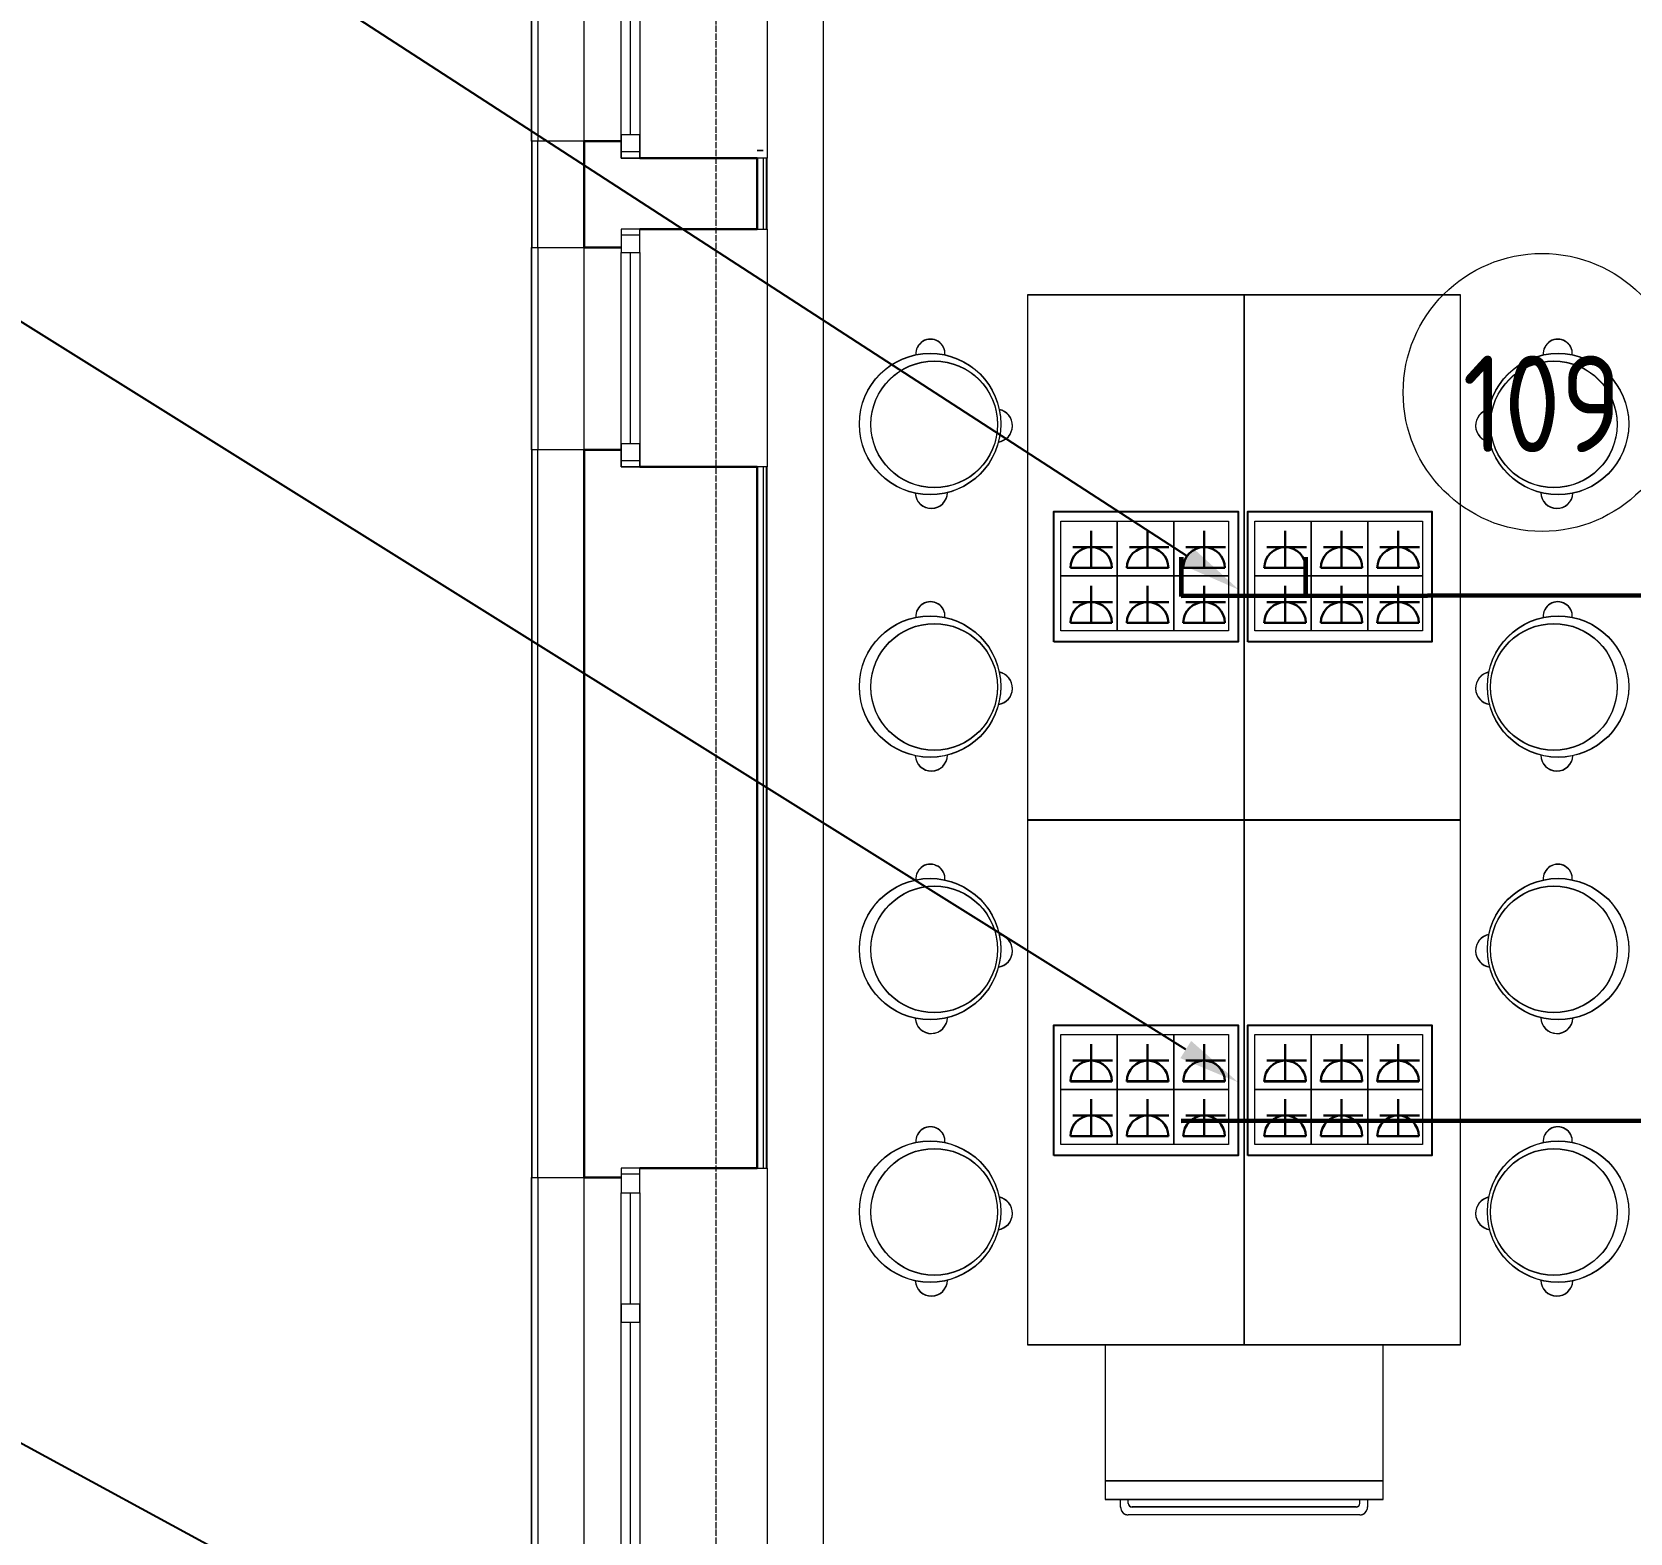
# Model space of a CAD drawing. Header units: millimetres. Extents: x -32 to 417638015, y -35 to 175284279.
# Drawn here: x 416256039 to 416261215, y 175258005 to 175262865 of the extents above; entities that cross this region are included whole.
import ezdxf
from ezdxf import colors
from ezdxf.entities.mleader import LeaderData, LeaderLine
from ezdxf.math import Vec2, Vec3

# ---------------------------------------------------------------- set-up
doc = ezdxf.new("R2010")
doc.units = ezdxf.units.MM
doc.linetypes.add('ADSK_Линия сетки', pattern=[25, 20, -2.5, 0, -2.5])
for name, color, linetype, lineweight in [('_ Окна', 7, 'Continuous', 9), ('_ЭМ_В полу', 26, 'Кабель в трубе', 60), ('_ЭМ_ТХобщее_слой', 7, 'Continuous', 30), ('Аннотация', 7, 'Continuous', 18), ('Окна', 7, 'Continuous', 9), ('Оси', 253, 'Continuous', 9), ('Перекрытие', 7, 'Continuous', 18), ('Стены внутренние', 7, 'Continuous', 18), ('Стены наружные', 7, 'Continuous', 18), ('Стены несущие', 7, 'Continuous', 30), ('Стены отделка', 7, 'Continuous', 30), ('Стены штриховка', 7, 'Continuous', 9), ('ТХ', 5, 'Continuous', 0), ('ШТРИХОВКА', 252, 'Continuous', 15), ('Электро', 250, 'Continuous', 25), ('ЭОМ_Кабель для СУП', 150, 'Continuous', 9)]:
    doc.layers.add(name, color=color, linetype=linetype, lineweight=lineweight)
for name, color, linetype in [('_ЭМ_Надписи', 7, 'Continuous'), ('PDF _СС_розетки', 7, 'Continuous'), ('ВНУТРЯНКА', 1, 'Continuous'), ('ЭОМ_Лотки рабочие', 5, 'Continuous')]:
    doc.layers.add(name, color=color, linetype=linetype)
doc.layers.add('PDF _ЭОМ _розетки', color=7, linetype='Continuous', true_color=0xeb0000)
doc.layers.add('Линии', color=7, linetype='Continuous', lineweight=9, true_color=0x00a600)
doc.styles.add('GOST Common', font='GOST_Common.ttf', dxfattribs={"width": 0.9, "height": 349.9999999999996})
doc.styles.add('ЭОМ', font='isocpeur.ttf', dxfattribs={"width": 0.85, "height": 250})
doc.linetypes.add('Кабель в трубе', pattern='A,8,[133,ltypeshp.shx,S=1,R=0,X=10,Y=1.3],-3,[130,ltypeshp.shx,S=1.5,R=-45,X=-1.5,Y=0],8', length=19)

# ---------------------------------------------------------------- blocks, each defined once
blk = doc.blocks.new('ТХ 1 этаж.')
at = {"layer": 'ТХ', "color": 252, "true_color": 0x939598}
for p, q in [((3072.891191613075, 25108.02244958759), (2172.891191613075, 25108.02244958759)), ((2222.891191613075, 25023.02244958759), (2222.891191613075, 25048.02244958759)), ((2247.891191613075, 25035.52244958759), (2247.891191613075, 25048.02244958759)), ((2985.391191613075, 25023.02244958759), (2260.391191613075, 25023.02244958759)), ((2997.891191613075, 25035.52244958759), (2997.891191613075, 25048.02244958759)), ((3022.891191613075, 25048.02244958759), (3022.891191613075, 25023.02244958759)), ((2997.891191613075, 24998.02244958759), (2247.891191613075, 24998.02244958759))]:
    blk.add_line(p, q, dxfattribs=at)
for points in [[(1922.891191613089, 28948.02244958759), (2622.891191613089, 28948.02244958759), (2622.891191613089, 27248.02244958759), (1922.891191613089, 27248.02244958759)], [(2622.891191613089, 28948.02244958759), (3322.891191613089, 28948.02244958759), (3322.891191613089, 27248.02244958759), (2622.891191613089, 27248.02244958759)], [(1922.891191613089, 27248.02244958759), (2622.891191613089, 27248.02244958759), (2622.891191613089, 25548.02244958759), (1922.891191613089, 25548.02244958759)], [(2622.891191613089, 27248.02244958759), (3322.891191613089, 27248.02244958759), (3322.891191613089, 25548.02244958759), (2622.891191613089, 25548.02244958759)], [(2172.891191613075, 25048.02244958759), (3072.891191613075, 25048.02244958759), (3072.891191613075, 25548.02244958759), (2172.891191613075, 25548.02244958759)]]:
    blk.add_lwpolyline(points, close=True, dxfattribs=at)
at = {"layer": 'ТХ', "color": 252, "lineweight": 0, "true_color": 0x939598}
for centre, radius in [((1606.035628948128, 28529.59351726377), 228.8337410376471), ((1606.035628948128, 28529.59351726377), 228.8337410376471), ((1619.632588078384, 28528.61991937389), 205.0177265937236), ((1619.632588078384, 28528.61991937389), 205.0177265937236), ((3639.74675427808, 28529.59351726389), 228.8337410376471), ((3639.74675427808, 28529.59351726389), 228.8337410376471), ((3626.149795147823, 28528.619919374), 205.0177265937236), ((3626.149795147823, 28528.619919374), 205.0177265937236), ((1606.035628948128, 27679.59351726377), 228.8337410376471), ((1606.035628948128, 27679.59351726377), 228.8337410376471), ((3639.74675427808, 27679.59351726389), 228.8337410376471), ((3639.74675427808, 27679.59351726389), 228.8337410376471), ((1619.632588078384, 27678.61991937389), 205.0177265937236), ((1619.632588078384, 27678.61991937389), 205.0177265937236), ((3626.149795147823, 27678.619919374), 205.0177265937236), ((3626.149795147823, 27678.619919374), 205.0177265937236), ((1606.035628948128, 26829.59351726377), 228.8337410376471), ((1606.035628948128, 26829.59351726377), 228.8337410376471), ((1619.632588078384, 26828.61991937389), 205.0177265937236), ((1619.632588078384, 26828.61991937389), 205.0177265937236), ((3639.74675427808, 26829.59351726389), 228.8337410376471), ((3639.74675427808, 26829.59351726389), 228.8337410376471), ((3626.149795147823, 26828.619919374), 205.0177265937236), ((3626.149795147823, 26828.619919374), 205.0177265937236), ((1606.035628948128, 25979.59351726377), 228.8337410376471), ((1606.035628948128, 25979.59351726377), 228.8337410376471), ((3639.74675427808, 25979.59351726389), 228.8337410376471), ((3639.74675427808, 25979.59351726389), 228.8337410376471), ((1619.632588078384, 25978.61991937389), 205.0177265937236), ((1619.632588078384, 25978.61991937389), 205.0177265937236), ((3626.149795147823, 25978.619919374), 205.0177265937236), ((3626.149795147823, 25978.619919374), 205.0177265937236)]:
    blk.add_circle(centre, radius, dxfattribs=at)
for centre, radius, start, end in [((1606.969689879101, 28756.96648691746), 47.2769529902715, 355.5779676478277, 183.9512864336554), ((1606.969689879101, 28756.96648691746), 47.2769529902715, 355.5779676478277, 183.9512864336554), ((3638.812693347107, 28756.96648691758), 47.2769529902715, 356.0487135663445, 184.4220323521723), ((3638.812693347107, 28756.96648691758), 47.2769529902715, 356.0487135663445, 184.4220323521723), ((1819.582624617615, 28524.33512299578), 53.32472622140497, 278.4245109546392, 78.75434960218934), ((1819.582624617615, 28524.33512299578), 53.32472622140497, 278.4245109546392, 78.75434960218934), ((3426.199758608593, 28524.33512299589), 53.32472622140497, 101.2456503978107, 261.5754890453608), ((3426.199758608593, 28524.33512299589), 53.32472622140497, 101.2456503978107, 261.5754890453608), ((1609.936876377789, 28308.46811970114), 52.03664139706043, 182.8666148527994, 359.1548790872995), ((1609.936876377789, 28308.46811970114), 52.03664139706043, 182.8666148527994, 359.1548790872995), ((3635.845506848418, 28308.46811970125), 52.03664139706043, 180.8451209127004, 357.1333851472006), ((3635.845506848418, 28308.46811970125), 52.03664139706043, 180.8451209127004, 357.1333851472006), ((1606.969689879101, 27906.96648691746), 47.2769529902715, 355.5779676478277, 183.9512864336554), ((1606.969689879101, 27906.96648691746), 47.2769529902715, 355.5779676478277, 183.9512864336554), ((3638.812693347107, 27906.96648691758), 47.2769529902715, 356.0487135663445, 184.4220323521723), ((3638.812693347107, 27906.96648691758), 47.2769529902715, 356.0487135663445, 184.4220323521723), ((1819.582624617615, 27674.33512299578), 53.32472622140497, 278.4245109546392, 78.75434960218934), ((1819.582624617615, 27674.33512299578), 53.32472622140497, 278.4245109546392, 78.75434960218934), ((3426.199758608593, 27674.33512299589), 53.32472622140497, 101.2456503978107, 261.5754890453608), ((3426.199758608593, 27674.33512299589), 53.32472622140497, 101.2456503978107, 261.5754890453608), ((1609.936876377789, 27458.46811970114), 52.03664139706043, 182.8666148527994, 359.1548790872995), ((1609.936876377789, 27458.46811970114), 52.03664139706043, 182.8666148527994, 359.1548790872995), ((3635.845506848418, 27458.46811970125), 52.03664139706043, 180.8451209127004, 357.1333851472006), ((3635.845506848418, 27458.46811970125), 52.03664139706043, 180.8451209127004, 357.1333851472006), ((1606.969689879101, 27056.96648691746), 47.2769529902715, 355.5779676478277, 183.9512864336554), ((1606.969689879101, 27056.96648691746), 47.2769529902715, 355.5779676478277, 183.9512864336554), ((3638.812693347107, 27056.96648691758), 47.2769529902715, 356.0487135663445, 184.4220323521723), ((3638.812693347107, 27056.96648691758), 47.2769529902715, 356.0487135663445, 184.4220323521723), ((1819.582624617615, 26824.33512299578), 53.32472622140497, 278.4245109546392, 78.75434960218934), ((1819.582624617615, 26824.33512299578), 53.32472622140497, 278.4245109546392, 78.75434960218934), ((3426.199758608593, 26824.33512299589), 53.32472622140497, 101.2456503978107, 261.5754890453608), ((3426.199758608593, 26824.33512299589), 53.32472622140497, 101.2456503978107, 261.5754890453608), ((1609.936876377789, 26608.46811970114), 52.03664139706043, 182.8666148527994, 359.1548790872995), ((1609.936876377789, 26608.46811970114), 52.03664139706043, 182.8666148527994, 359.1548790872995), ((3635.845506848418, 26608.46811970125), 52.03664139706043, 180.8451209127004, 357.1333851472006), ((3635.845506848418, 26608.46811970125), 52.03664139706043, 180.8451209127004, 357.1333851472006), ((1606.969689879101, 26206.96648691746), 47.2769529902715, 355.5779676478277, 183.9512864336554), ((1606.969689879101, 26206.96648691746), 47.2769529902715, 355.5779676478277, 183.9512864336554), ((3638.812693347107, 26206.96648691758), 47.2769529902715, 356.0487135663445, 184.4220323521723), ((3638.812693347107, 26206.96648691758), 47.2769529902715, 356.0487135663445, 184.4220323521723), ((1819.582624617615, 25974.33512299578), 53.32472622140497, 278.4245109546392, 78.75434960218934), ((1819.582624617615, 25974.33512299578), 53.32472622140497, 278.4245109546392, 78.75434960218934), ((3426.199758608593, 25974.33512299589), 53.32472622140497, 101.2456503978107, 261.5754890453608), ((3426.199758608593, 25974.33512299589), 53.32472622140497, 101.2456503978107, 261.5754890453608), ((1609.936876377789, 25758.46811970114), 52.03664139706043, 182.8666148527994, 359.1548790872995), ((1609.936876377789, 25758.46811970114), 52.03664139706043, 182.8666148527994, 359.1548790872995), ((3635.845506848418, 25758.46811970125), 52.03664139706043, 180.8451209127004, 357.1333851472006), ((3635.845506848418, 25758.46811970125), 52.03664139706043, 180.8451209127004, 357.1333851472006)]:
    blk.add_arc(centre, radius, start, end, dxfattribs=at)
at = {"layer": 'ТХ', "color": 252, "true_color": 0x939598}
for centre, radius, start, end in [((2247.891191613075, 25023.02244958759), 25, 180, 270), ((2260.391191613075, 25035.52244958759), 12.5, 180, 270), ((2985.391191613075, 25035.52244958759), 12.5, 270, 0), ((2997.891191613075, 25023.02244958759), 25, 270, 0)]:
    blk.add_arc(centre, radius, start, end, dxfattribs=at)
blk = doc.blocks.new('1 этаж')
at = {"layer": '_ Окна', "color": 8}
for p, q in [((-6220.587104744509, 31021.61070830862), (-6220.587104744508, 31639.61070830862)), ((-6190.587104744513, 30965.61070830862), (-6250.587104744513, 30965.61070830862)), ((-6190.587104744513, 30695.61070830862), (-6250.587104744514, 30695.61070830862)), ((-6220.587104744509, 30021.61070830862), (-6220.587104744508, 30639.61070830862)), ((-6190.587104744513, 29965.61070830862), (-6250.587104744513, 29965.61070830862)), ((-6190.587104744488, 27655.61070830863), (-6250.587104744488, 27655.61070830863)), ((-6220.587104744468, 27235.61070830863), (-6220.587104744467, 27595.61070830863)), ((-6220.587104744469, 26435.61070830863), (-6220.587104744468, 27175.61070830863))]:
    blk.add_line(p, q, dxfattribs=at)
at = {"layer": '_ Окна', "color": 8, "lineweight": 18}
for p, q in [((-6250.587104744513, 31021.61070830862), (-6190.587104744513, 31021.61070830862)), ((-6250.587104744513, 30945.61070830863), (-6250.587104744513, 31021.61070830862)), ((-6190.587104744513, 31021.61070830862), (-6190.587104744513, 30945.61070830863)), ((-6190.587104744513, 30945.61070830863), (-6250.587104744513, 30945.61070830863)), ((-6190.587104744514, 30715.61070830863), (-6250.587104744514, 30715.61070830863)), ((-6250.587104744514, 30715.61070830863), (-6250.587104744514, 30639.61070830862)), ((-6190.587104744513, 30639.61070830862), (-6190.587104744514, 30715.61070830863)), ((-6250.587104744514, 30639.61070830862), (-6190.587104744513, 30639.61070830862)), ((-6250.587104744513, 30021.61070830862), (-6190.587104744513, 30021.61070830862)), ((-6250.587104744513, 29945.61070830863), (-6250.587104744513, 30021.61070830862)), ((-6190.587104744513, 30021.61070830862), (-6190.587104744513, 29945.61070830863)), ((-6190.587104744513, 29945.61070830863), (-6250.587104744513, 29945.61070830863)), ((-6190.587104744488, 27675.61070830863), (-6250.587104744488, 27675.61070830863)), ((-6250.587104744488, 27675.61070830863), (-6250.587104744488, 27595.61070830863)), ((-6190.587104744488, 27595.61070830863), (-6190.587104744488, 27675.61070830863)), ((-6250.587104744488, 27595.61070830863), (-6190.587104744488, 27595.61070830863)), ((-6250.587104744487, 27235.61070830863), (-6190.587104744487, 27235.61070830863)), ((-6250.587104744487, 27175.61070830863), (-6250.587104744487, 27235.61070830863)), ((-6190.587104744487, 27235.61070830863), (-6190.587104744487, 27175.61070830863)), ((-6190.587104744487, 27175.61070830863), (-6250.587104744487, 27175.61070830863))]:
    blk.add_line(p, q, dxfattribs=at)
at = {"layer": 'Линии', "color": 8}
blk.add_circle((-3268.395771412645, 30186.78136865085), 450.0000000000006, dxfattribs=at)
at = {"layer": 'Окна', "color": 8}
for p, q in [((-6250.587104744509, 31021.61070830862), (-6250.587104744508, 31639.61070830862)), ((-6190.587104744444, 31639.61070830862), (-6190.587104744445, 31021.61070830862)), ((-6250.587104744513, 31021.61070830862), (-6250.587104744513, 30945.61070830863)), ((-6190.587104744513, 30945.61070830863), (-6190.587104744513, 31021.61070830862)), ((-6250.587104744513, 30945.61070830863), (-6190.587104744513, 30945.61070830863)), ((-6250.587104744514, 30715.61070830863), (-6250.587104744514, 30639.61070830862)), ((-6190.587104744514, 30715.61070830863), (-6250.587104744514, 30715.61070830863)), ((-6190.587104744513, 30639.61070830862), (-6190.587104744514, 30715.61070830863)), ((-6250.587104744509, 30021.61070830862), (-6250.587104744508, 30639.61070830862)), ((-6190.587104744444, 30639.61070830862), (-6190.587104744445, 30021.61070830862)), ((-6250.587104744513, 30021.61070830862), (-6250.587104744513, 29945.61070830863)), ((-6190.587104744513, 29945.61070830863), (-6190.587104744513, 30021.61070830862)), ((-6250.587104744513, 29945.61070830863), (-6190.587104744513, 29945.61070830863)), ((-6250.587104744488, 27675.61070830863), (-6250.587104744488, 27595.61070830863)), ((-6190.587104744488, 27675.61070830863), (-6250.587104744488, 27675.61070830863)), ((-6190.587104744488, 27595.61070830863), (-6190.587104744488, 27675.61070830863)), ((-6250.587104744481, 27235.61070830863), (-6250.58710474448, 27595.61070830863)), ((-6190.587104744392, 27595.61070830863), (-6190.587104744392, 27235.61070830863)), ((-6250.587104744487, 27235.61070830863), (-6250.587104744487, 27175.61070830863)), ((-6190.587104744487, 27175.61070830863), (-6190.587104744487, 27235.61070830863)), ((-6250.587104744482, 26435.61070830863), (-6250.587104744481, 27175.61070830863)), ((-6190.587104744392, 27175.61070830863), (-6190.587104744393, 26435.61070830863))]:
    blk.add_line(p, q, dxfattribs=at)
at = {"layer": 'Оси', "color": 8, "linetype": 'ADSK_Линия сетки'}
blk.add_line((-5943.234073523305, -4162.595295516279), (-5943.234073523226, 44298.96599885848), dxfattribs=at)
at = {"layer": 'Перекрытие', "color": 8}
blk.add_line((-5595.587104744482, 24172.95771087413), (-5595.58710474454, 32994.40181029239), dxfattribs=at)
at = {"layer": 'Стены внутренние', "color": 8}
for p, q in [((-6370.587104744482, 31000.61070830863), (-6370.587104744482, 31655.61070830862)), ((-5810.587104744482, 30970.49898088346), (-5790.587104744482, 30970.49898088346)), ((-5790.587104744467, 30969.68048612259), (-5810.587104744467, 30969.68048612259)), ((-5790.587104744482, 30970.49898088346), (-5790.587104744482, 30969.68048612259)), ((-6370.587104744482, 30000.61070830862), (-6370.587104744482, 30655.61070830862)), ((-6370.587104744467, 25965.61070830862), (-6370.587104744482, 27645.61070830862))]:
    blk.add_line(p, q, dxfattribs=at)
at = {"layer": 'Стены наружные', "color": 8}
for p, q in [((-5778.587104744467, 31715.61070830862), (-5778.587104744482, 30945.61070830863)), ((-6541.587104744467, 31000.61070830863), (-6541.587104744467, 31655.61070830862)), ((-6540.587104744482, 31000.61070830863), (-6540.587104744482, 31655.61070830862)), ((-6520.587104744482, 31655.61070830862), (-6520.587104744482, 31000.61070830863)), ((-6540.587104744467, 31000.61070830863), (-6541.587104744467, 31000.61070830863)), ((-5778.587104744482, 30715.61070830862), (-5778.587104744467, 29945.61070830863)), ((-6541.587104744467, 30000.61070830862), (-6541.587104744467, 30655.61070830862)), ((-6540.587104744467, 30655.61070830862), (-6541.587104744467, 30655.61070830862)), ((-6540.587104744482, 30000.61070830862), (-6540.587104744482, 30655.61070830862)), ((-6520.587104744482, 30655.61070830862), (-6520.587104744482, 30000.61070830862)), ((-6540.587104744467, 30000.61070830862), (-6541.587104744467, 30000.61070830862)), ((-6541.587104744453, 25965.61070830862), (-6541.587104744453, 27645.61070830862)), ((-6540.587104744453, 27645.61070830862), (-6541.587104744453, 27645.61070830862)), ((-6540.587104744482, 25965.61070830862), (-6540.587104744482, 27645.61070830862)), ((-6520.587104744482, 27645.61070830862), (-6520.587104744525, 25965.61070830862)), ((-5778.587104744453, 27675.61070830862), (-5778.587104744453, 25935.61070830863))]:
    blk.add_line(p, q, dxfattribs=at)
at = {"layer": 'Стены несущие', "color": 8}
for p, q in [((-6250.587104744511, 31000.61070830866), (-6370.587104744482, 31000.61070830866)), ((-6370.587104744482, 30655.61070830865), (-6370.587104744482, 31000.61070830866)), ((-5810.587104744482, 30945.61070830862), (-6190.587104744511, 30945.61070830862)), ((-5810.587104744482, 30715.61070830864), (-5810.587104744482, 30945.61070830862)), ((-6190.587104744511, 30715.61070830864), (-5810.587104744482, 30715.61070830864)), ((-6370.587104744482, 30655.61070830865), (-6250.587104744511, 30655.61070830865)), ((-6370.587104744482, 30000.61070830861), (-6370.587104744482, 27645.61070830861)), ((-6250.587104744511, 30000.61070830861), (-6370.587104744482, 30000.61070830861)), ((-5810.587104744482, 29945.61070830864), (-6190.587104744511, 29945.61070830864)), ((-5810.587104744482, 27675.61070830864), (-5810.587104744482, 29945.61070830864)), ((-6370.587104744482, 27645.61070830861), (-6250.587104744511, 27645.61070830861)), ((-6190.587104744496, 27675.61070830864), (-5810.587104744482, 27675.61070830864))]:
    blk.add_line(p, q, dxfattribs=at)
at = {"layer": 'Стены отделка', "color": 8, "lineweight": 9}
for p, q in [((-6541.587104744438, 31000.61070830866), (-6541.587104744438, 30655.61070830865)), ((-6540.587104744482, 31000.61070830866), (-6540.587104744482, 30655.61070830865)), ((-6370.587104744482, 31000.61070830866), (-6540.587104744467, 31000.61070830863)), ((-6520.587104744482, 30655.61070830865), (-6520.587104744482, 31000.61070830866)), ((-5778.587104744482, 30945.61070830862), (-5810.587104744482, 30945.61070830862)), ((-5778.587104744482, 30715.61070830864), (-5778.587104744482, 30945.61070830862)), ((-5810.587104744482, 30715.61070830864), (-5810.587104744482, 30715.61070830864)), ((-5810.587104744482, 30715.61070830864), (-5778.587104744482, 30715.61070830864)), ((-5790.587104744482, 30716.61070830865), (-5790.587104744482, 30715.61070830864)), ((-6540.587104744467, 30655.61070830862), (-6370.587104744482, 30655.61070830865)), ((-6541.587104744438, 30000.61070830861), (-6541.587104744438, 27645.61070830861)), ((-6540.587104744482, 30000.61070830861), (-6540.587104744482, 27645.61070830861)), ((-6370.587104744482, 30000.61070830861), (-6540.587104744467, 30000.61070830862)), ((-6520.587104744554, 27645.61070830861), (-6520.587104744482, 30000.61070830861)), ((-5778.587104744482, 29945.61070830864), (-5810.587104744482, 29945.61070830864)), ((-5778.587104744482, 27675.61070830864), (-5778.587104744482, 29945.61070830864)), ((-6540.587104744453, 27645.61070830862), (-6370.587104744554, 27645.61070830861)), ((-5810.587104744482, 27675.61070830864), (-5778.587104744482, 27675.61070830864)), ((-5790.587104744482, 27676.61070830865), (-5790.587104744482, 27675.61070830864))]:
    blk.add_line(p, q, dxfattribs=at)
at = {"layer": 'Стены штриховка', "color": 8}
for p, q in [((-5790.587104744482, 30945.61070830862), (-5790.587104744482, 30716.61070830865)), ((-5780.587104744453, 30715.61070830864), (-5780.587104744525, 30945.61070830862)), ((-5790.587104744482, 29945.61070830864), (-5790.587104744482, 27676.61070830865)), ((-5780.587104744453, 27675.61070830864), (-5780.587104744453, 29945.61070830864))]:
    blk.add_line(p, q, dxfattribs=at)
at = {"layer": 'ЭОМ_Лотки рабочие'}
blk.add_blockref('ТХ 1 этаж.', (-6856.491728035588, 1554.379405807718), dxfattribs=at)
at = {"layer": 'Аннотация', "color": 8, "lineweight": 9, "insert": (-3268.395771412645, 30149.83324839221), "char_height": 312.5000000000001, "width": 520.2111192702771, "attachment_point": 5, "line_spacing_factor": 1.022765581104984, "style": 'GOST Common'}
blk.add_mtext('109', dxfattribs=at)
blk = doc.blocks.new('_ЭМ_ТХ2_1этаж')
at = {"layer": 'ТХ', "color": 252, "true_color": 0x939598}
for p, q in [((114220.7820711363, -44085.4888193736), (113320.7820711363, -44085.4888193736)), ((113370.7820711363, -44170.4888193736), (113370.7820711363, -44145.4888193736)), ((113395.7820711363, -44157.9888193736), (113395.7820711363, -44145.4888193736)), ((114145.7820711363, -44157.9888193736), (114145.7820711363, -44145.4888193736)), ((114170.7820711363, -44145.4888193736), (114170.7820711363, -44170.4888193736)), ((114145.7820711363, -44195.4888193736), (113395.7820711363, -44195.4888193736)), ((114133.2820711363, -44170.4888193736), (113408.2820711363, -44170.4888193736))]:
    blk.add_line(p, q, dxfattribs=at)
for points in [[(113070.7820711363, -40245.48881937357), (113770.7820711363, -40245.48881937357), (113770.7820711363, -41945.48881937357), (113070.7820711363, -41945.48881937357)], [(113770.7820711363, -40245.48881937357), (114470.7820711363, -40245.48881937357), (114470.7820711363, -41945.48881937357), (113770.7820711363, -41945.48881937357)], [(113070.7820711363, -41945.48881937357), (113770.7820711363, -41945.48881937357), (113770.7820711363, -43645.48881937357), (113070.7820711363, -43645.48881937357)], [(113770.7820711363, -41945.48881937357), (114470.7820711363, -41945.48881937357), (114470.7820711363, -43645.48881937357), (113770.7820711363, -43645.48881937357)], [(113320.7820711363, -44145.4888193736), (114220.7820711363, -44145.4888193736), (114220.7820711363, -43645.4888193736), (113320.7820711363, -43645.4888193736)]]:
    blk.add_lwpolyline(points, close=True, dxfattribs=at)
at = {"layer": 'ТХ', "color": 252, "lineweight": 0, "true_color": 0x939598}
for centre, radius in [((112753.9265084714, -40663.91775169739), 228.8337410376471), ((112753.9265084714, -40663.91775169739), 228.8337410376471), ((112767.5234676016, -40664.89134958728), 205.0177265937236), ((112767.5234676016, -40664.89134958728), 205.0177265937236), ((114787.6376338013, -40663.91775169729), 228.8337410376471), ((114787.6376338013, -40663.91775169729), 228.8337410376471), ((114774.0406746711, -40664.89134958717), 205.0177265937236), ((114774.0406746711, -40664.89134958717), 205.0177265937236), ((112753.9265084714, -41513.91775169739), 228.8337410376471), ((112753.9265084714, -41513.91775169739), 228.8337410376471), ((114787.6376338013, -41513.91775169729), 228.8337410376471), ((114787.6376338013, -41513.91775169729), 228.8337410376471), ((112767.5234676016, -41514.89134958728), 205.0177265937236), ((112767.5234676016, -41514.89134958728), 205.0177265937236), ((114774.0406746711, -41514.89134958717), 205.0177265937236), ((114774.0406746711, -41514.89134958717), 205.0177265937236), ((112753.9265084714, -42363.91775169739), 228.8337410376471), ((112753.9265084714, -42363.91775169739), 228.8337410376471), ((112767.5234676016, -42364.89134958728), 205.0177265937236), ((112767.5234676016, -42364.89134958728), 205.0177265937236), ((114787.6376338013, -42363.91775169729), 228.8337410376471), ((114787.6376338013, -42363.91775169729), 228.8337410376471), ((114774.0406746711, -42364.89134958717), 205.0177265937236), ((114774.0406746711, -42364.89134958717), 205.0177265937236), ((112753.9265084714, -43213.91775169739), 228.8337410376471), ((112753.9265084714, -43213.91775169739), 228.8337410376471), ((114787.6376338013, -43213.91775169729), 228.8337410376471), ((114787.6376338013, -43213.91775169729), 228.8337410376471), ((112767.5234676016, -43214.89134958728), 205.0177265937236), ((112767.5234676016, -43214.89134958728), 205.0177265937236), ((114774.0406746711, -43214.89134958717), 205.0177265937236), ((114774.0406746711, -43214.89134958717), 205.0177265937236)]:
    blk.add_circle(centre, radius, dxfattribs=at)
for centre, radius, start, end in [((112754.8605694023, -40436.5447820437), 47.2769529902715, 355.5779676477634, 183.9512864336554), ((112754.8605694023, -40436.5447820437), 47.2769529902715, 355.5779676477634, 183.9512864336554), ((114786.7035728703, -40436.5447820436), 47.2769529902715, 356.0487135663445, 184.422032352108), ((114786.7035728703, -40436.5447820436), 47.2769529902715, 356.0487135663445, 184.422032352108), ((112967.4735041409, -40669.17614596539), 53.32472622140497, 278.4245109545781, 78.75434960194544), ((112967.4735041409, -40669.17614596539), 53.32472622140497, 278.4245109545781, 78.75434960194544), ((114574.0906381318, -40669.17614596528), 53.32472622140497, 101.2456503980546, 261.5754890454219), ((114574.0906381318, -40669.17614596528), 53.32472622140497, 101.2456503980546, 261.5754890454219), ((112757.827755901, -40885.04314926003), 52.03664139706043, 182.8666148528412, 359.1548790872873), ((112757.827755901, -40885.04314926003), 52.03664139706043, 182.8666148528412, 359.1548790872873), ((114783.7363863717, -40885.04314925992), 52.03664139706043, 180.8451209127127, 357.1333851472422), ((114783.7363863717, -40885.04314925992), 52.03664139706043, 180.8451209127127, 357.1333851472422), ((112754.8605694023, -41286.5447820437), 47.2769529902715, 355.5779676477634, 183.9512864336554), ((112754.8605694023, -41286.5447820437), 47.2769529902715, 355.5779676477634, 183.9512864336554), ((114786.7035728703, -41286.5447820436), 47.2769529902715, 356.0487135663445, 184.422032352108), ((114786.7035728703, -41286.5447820436), 47.2769529902715, 356.0487135663445, 184.422032352108), ((112967.4735041409, -41519.17614596539), 53.32472622140497, 278.4245109545781, 78.75434960194544), ((112967.4735041409, -41519.17614596539), 53.32472622140497, 278.4245109545781, 78.75434960194544), ((114574.0906381318, -41519.17614596528), 53.32472622140497, 101.2456503980546, 261.5754890454219), ((114574.0906381318, -41519.17614596528), 53.32472622140497, 101.2456503980546, 261.5754890454219), ((112757.827755901, -41735.04314926003), 52.03664139706043, 182.8666148528412, 359.1548790872873), ((112757.827755901, -41735.04314926003), 52.03664139706043, 182.8666148528412, 359.1548790872873), ((114783.7363863717, -41735.04314925992), 52.03664139706043, 180.8451209127127, 357.1333851472422), ((114783.7363863717, -41735.04314925992), 52.03664139706043, 180.8451209127127, 357.1333851472422), ((112754.8605694023, -42136.5447820437), 47.2769529902715, 355.5779676477634, 183.9512864336554), ((112754.8605694023, -42136.5447820437), 47.2769529902715, 355.5779676477634, 183.9512864336554), ((114786.7035728703, -42136.5447820436), 47.2769529902715, 356.0487135663445, 184.422032352108), ((114786.7035728703, -42136.5447820436), 47.2769529902715, 356.0487135663445, 184.422032352108), ((112967.4735041409, -42369.17614596539), 53.32472622140497, 278.4245109545781, 78.75434960194544), ((112967.4735041409, -42369.17614596539), 53.32472622140497, 278.4245109545781, 78.75434960194544), ((114574.0906381318, -42369.17614596528), 53.32472622140497, 101.2456503980546, 261.5754890454219), ((114574.0906381318, -42369.17614596528), 53.32472622140497, 101.2456503980546, 261.5754890454219), ((112757.827755901, -42585.04314926003), 52.03664139706043, 182.8666148528412, 359.1548790872873), ((112757.827755901, -42585.04314926003), 52.03664139706043, 182.8666148528412, 359.1548790872873), ((114783.7363863717, -42585.04314925992), 52.03664139706043, 180.8451209127127, 357.1333851472422), ((114783.7363863717, -42585.04314925992), 52.03664139706043, 180.8451209127127, 357.1333851472422), ((112754.8605694023, -42986.5447820437), 47.2769529902715, 355.5779676477634, 183.9512864336554), ((112754.8605694023, -42986.5447820437), 47.2769529902715, 355.5779676477634, 183.9512864336554), ((114786.7035728703, -42986.5447820436), 47.2769529902715, 356.0487135663445, 184.422032352108), ((114786.7035728703, -42986.5447820436), 47.2769529902715, 356.0487135663445, 184.422032352108), ((112967.4735041409, -43219.17614596539), 53.32472622140497, 278.4245109545781, 78.75434960194544), ((112967.4735041409, -43219.17614596539), 53.32472622140497, 278.4245109545781, 78.75434960194544), ((114574.0906381318, -43219.17614596528), 53.32472622140497, 101.2456503980546, 261.5754890454219), ((114574.0906381318, -43219.17614596528), 53.32472622140497, 101.2456503980546, 261.5754890454219), ((112757.827755901, -43435.04314926003), 52.03664139706043, 182.8666148528412, 359.1548790872873), ((112757.827755901, -43435.04314926003), 52.03664139706043, 182.8666148528412, 359.1548790872873), ((114783.7363863717, -43435.04314925992), 52.03664139706043, 180.8451209127127, 357.1333851472422), ((114783.7363863717, -43435.04314925992), 52.03664139706043, 180.8451209127127, 357.1333851472422)]:
    blk.add_arc(centre, radius, start, end, dxfattribs=at)
at = {"layer": 'ТХ', "color": 252, "true_color": 0x939598}
for centre, radius, start, end in [((113395.7820711363, -44170.4888193736), 25, 180, 270), ((113408.2820711363, -44157.9888193736), 12.5, 180, 270), ((114133.2820711363, -44157.9888193736), 12.5, 270, 0), ((114145.7820711363, -44170.4888193736), 25, 270, 0)]:
    blk.add_arc(centre, radius, start, end, dxfattribs=at)
blk = doc.blocks.new('Блок из 6 розеток .')
at = {"layer": 'PDF _СС_розетки', "linetype": 'Continuous', "lineweight": 20, "transparency": 33554687}
for points in [[(-391.1627966398373, 565.9808010207489), (-213.3615254396573, 565.9808010207489), (-213.3615254396573, 388.1795298208017), (-391.1627966398373, 388.1795298208017)], [(-391.1627966398373, 388.1795298208017), (-213.3615254396573, 388.1795298208017), (-213.3615254396573, 205.2982223008294), (-391.1627966398373, 205.2982223008294)], [(-391.1627966398373, 388.1795298208017), (-213.3615254396573, 388.1795298208017), (-213.3615254396573, 205.2982223008294), (-391.1627966398373, 205.2982223008294)], [(-391.1627966398373, 205.2982223008294), (-213.3615254396573, 205.2982223008294), (-213.3615254396573, 22.41691478085704), (-391.1627966398373, 22.41691478085704)]]:
    blk.add_lwpolyline(points, close=True, dxfattribs=at)
at = {"layer": 'PDF _ЭОМ _розетки', "color": 3, "linetype": 'Continuous', "lineweight": 25, "transparency": 33554687}
blk.add_lwpolyline([(0, 0), (-421.6430145595223, 0), (-421.6430145595223, 596.4610189408995), (0, 596.4610189408995)], close=True, dxfattribs=at)
at = {"layer": 'PDF _ЭОМ _розетки', "color": 7, "linetype": 'Continuous', "lineweight": 20, "transparency": 33554687}
for points in [[(-35.56025423947722, 388.1795298208017), (-213.3615254396573, 388.1795298208017), (-213.3615254396573, 565.9808010207489), (-35.56025423947722, 565.9808010207489)], [(-35.56025423947722, 205.2982223008294), (-213.3615254396573, 205.2982223008294), (-213.3615254396573, 388.1795298208017), (-35.56025423947722, 388.1795298208017)], [(-35.56025423947722, 22.41691478085704), (-213.3615254396573, 22.41691478085704), (-213.3615254396573, 205.2982223008294), (-35.56025423947722, 205.2982223008294)]]:
    blk.add_lwpolyline(points, close=True, dxfattribs=at)
at = {"layer": 'ВНУТРЯНКА', "color": 5, "lineweight": 30, "ltscale": 100, "transparency": 33554687}
for p, q in [((-306.7836256036535, 427.6008264780976), (-306.7836256036535, 555.4698306743521)), ((-306.6340926736593, 427.6008264780976), (-306.6340926736593, 555.4698306741193)), ((-128.9823544034734, 427.6008264780976), (-128.9823544034734, 555.4698306743521)), ((-128.8328214734793, 427.6008264780976), (-128.8328214734793, 555.4698306741193)), ((-306.7836256036535, 244.7195189581253), (-306.7836256036535, 372.5885231543798)), ((-306.6340926736593, 244.7195189581253), (-306.6340926736593, 372.588523154147)), ((-128.9823544034734, 244.7195189581253), (-128.9823544034734, 372.5885231543798)), ((-128.8328214734793, 244.7195189581253), (-128.8328214734793, 372.588523154147)), ((-306.7836256036535, 61.83821143815294), (-306.7836256036535, 189.7072156344075)), ((-306.6340926736593, 61.83821143815294), (-306.6340926736593, 189.7072156341746)), ((-128.9823544034734, 61.83821143815294), (-128.9823544034734, 189.7072156344075)), ((-128.8328214734793, 61.83821143815294), (-128.8328214734793, 189.7072156341746))]:
    blk.add_line(p, q, dxfattribs=at)
at = {"layer": 'Электро', "color": 5, "lineweight": 30, "transparency": 33554687}
for p, q in [((-239.6661470541731, 553.7133248660248), (-239.6661470541731, 419.1771621631924)), ((-239.5166141241789, 553.7133248660248), (-239.5166141241789, 419.1771621631924)), ((-61.864875853993, 553.7133248660248), (-61.864875853993, 419.1771621631924)), ((-61.71534292399883, 553.7133248660248), (-61.71534292399883, 419.1771621631924)), ((-239.6661470541731, 486.4456028237473), (-359.727932151407, 486.4456028237473)), ((-239.5166141241789, 486.4456028237473), (-359.5783992214128, 486.4456028237473)), ((-61.864875853993, 486.4456028237473), (-181.9266609512269, 486.4456028237473)), ((-61.71534292399883, 486.4456028237473), (-181.7771280212328, 486.4456028237473)), ((-239.6661470541731, 370.8320173460525), (-239.6661470541731, 236.2958546432201)), ((-239.5166141241789, 370.8320173460525), (-239.5166141241789, 236.2958546432201)), ((-61.864875853993, 370.8320173460525), (-61.864875853993, 236.2958546432201)), ((-61.71534292399883, 370.8320173460525), (-61.71534292399883, 236.2958546432201)), ((-239.6661470541731, 303.564295303775), (-359.727932151407, 303.564295303775)), ((-239.5166141241789, 303.564295303775), (-359.5783992214128, 303.564295303775)), ((-61.864875853993, 303.564295303775), (-181.9266609512269, 303.564295303775)), ((-61.71534292399883, 303.564295303775), (-181.7771280212328, 303.564295303775)), ((-239.6661470541731, 187.9507098260801), (-239.6661470541731, 53.41454712324776)), ((-239.5166141241789, 187.9507098260801), (-239.5166141241789, 53.41454712324776)), ((-61.864875853993, 187.9507098260801), (-61.864875853993, 53.41454712324776)), ((-61.71534292399883, 187.9507098260801), (-61.71534292399883, 53.41454712324776)), ((-239.6661470541731, 120.6829877838027), (-359.727932151407, 120.6829877838027)), ((-239.5166141241789, 120.6829877838027), (-359.5783992214128, 120.6829877838027)), ((-61.864875853993, 120.6829877838027), (-181.9266609512269, 120.6829877838027)), ((-61.71534292399883, 120.6829877838027), (-181.7771280212328, 120.6829877838027))]:
    blk.add_line(p, q, dxfattribs=at)
for centre in [(-239.5166141241789, 486.4452435146086), (-239.3670811941847, 486.4452435146086), (-61.71534292399883, 486.4452435146086), (-61.56580999400467, 486.4452435146086), (-239.5166141241789, 303.5639359946363), (-239.3670811941847, 303.5639359946363), (-61.71534292399883, 303.5639359946363), (-61.56580999400467, 303.5639359946363), (-239.5166141241789, 120.6826284746639), (-239.3670811941847, 120.6826284746639), (-61.71534292399883, 120.6826284746639), (-61.56580999400467, 120.6826284746639)]:
    blk.add_ellipse(centre, major_axis=(47.56583400309081, 47.56583400309035), ratio=0.9999999999999749, start_param=0.7876211000824064, end_param=3.924767880302308, dxfattribs=at)

msp = doc.modelspace()

# ---------------------------------------------------------------- linework, layer by layer
at = {"layer": '_ЭМ_В полу', "ltscale": 25}
for points in [[(416259761.040337, 175261164.2421869), (416259761.040337, 175261037.2039564)], [(416260164.5072051, 175261038.8920522), (416260164.2573701, 175261164.0644849)], [(416263748.930371, 175261042.8670399), (416259760.6766016, 175261037.7807646)], [(416264491.8544531, 175259341.8011106), (416259760.6766016, 175259337.7616701)]]:
    msp.add_lwpolyline(points, dxfattribs=at)

# ---------------------------------------------------------------- block references
at = {"layer": '_ЭМ_ТХобщее_слой', "lineweight": 50}
msp.add_blockref('_ЭМ_ТХ2_1этаж', (416146193.7251987, 175302259.5538031), dxfattribs=at)
at = {"layer": 'ШТРИХОВКА'}
msp.add_blockref('1 этаж', (416264198.1010904, 175231510.6631508), dxfattribs=at)
at = {"layer": 'ЭОМ_Кабель для СУП', "color": 217, "linetype": 'ByBlock', "lineweight": 40, "true_color": 0x93278f, "transparency": 33554687, "rotation": 270}
for p in [(416259348.5864837, 175260889.8501053), (416259976.6574278, 175260889.8501053), (416259348.5797678, 175259227.4331487), (416259976.650712, 175259227.4331487)]:
    msp.add_blockref('Блок из 6 розеток .', p, dxfattribs=at)

# ---------------------------------------------------------------- leaders
at = {"layer": '_ЭМ_Надписи', "color": 7, "ltscale": 5}
ml = msp.add_multileader_mtext('Standard', dxfattribs=at)
ml.set_content('{\\fGOST Common|b0|i0|c204|p34;\\W0.9;\\C256;1ЩРС-1\\fISOCPEUR|b0|i0|c204|p34;\\W0.85; Гр.22\\PИнструменты для технологии}', color=1, style='ЭОМ')
ml.set_leader_properties()
ml.build(insert=Vec2(0, 0))
ml.multileader.update_dxf_attribs({"text_left_attachment_type": 6, "text_right_attachment_type": 6, "dogleg_length": 0, "arrow_head_size": 200})
ctx = ml.context
ctx.base_point, ctx.char_height, ctx.arrow_head_size, ctx.landing_gap_size, ctx.plane_origin = Vec3(416247924.0499941, 175267365.1624098, -64.26463315267222), 250, 200, 0, Vec3(416229409.7440574, 175274915.3868681, -64.26463315267222)
ctx.left_attachment, ctx.right_attachment = 6, 6
notes = []
notes.append((ctx, [(1, (1, 1, 0), (416250219.0499941, 175267365.1624098, -64.26463315267222), (-1, 0), 0, [(0, [(416259947.6270744, 175261058.5854411, -64.26463315267222)], 0, [])])]))
ctx.mtext.insert, ctx.mtext.width, ctx.mtext.defined_height, ctx.mtext.flow_direction = Vec3(416247924.0499941, 175267665.1624098, -64.26463315267222), 3159.506929948178, 1367.477468661121, 5
ml = msp.add_multileader_mtext('Standard', dxfattribs=at)
ml.set_content('{\\fGOST Common|b0|i0|c204|p34;\\W0.9;\\C256;1ЩРС-1\\fISOCPEUR|b0|i0|c204|p34;\\W0.85; Гр.23\\PИнструменты для технологии}', color=1, style='ЭОМ')
ml.set_leader_properties()
ml.build(insert=Vec2(0, 0))
ml.multileader.update_dxf_attribs({"text_left_attachment_type": 6, "text_right_attachment_type": 6, "dogleg_length": 0, "arrow_head_size": 200})
ctx = ml.context
ctx.base_point, ctx.char_height, ctx.arrow_head_size, ctx.landing_gap_size, ctx.plane_origin = Vec3(416247919.9995971, 175265541.5603347, -64.26463315267222), 250, 200, 0, Vec3(416229158.2911785, 175273091.784793, -64.26463315267222)
ctx.left_attachment, ctx.right_attachment = 6, 6
notes.append((ctx, [(1, (1, 1, 0), (416250214.9995971, 175265541.5603347, -64.26463315267222), (-1, 0), 0, [(0, [(416259945.3798757, 175259464.0517559, -64.26463315267222)], 0, [])])]))
ctx.mtext.insert, ctx.mtext.width, ctx.mtext.defined_height, ctx.mtext.flow_direction = Vec3(416247919.9995971, 175265841.5603347, -64.26463315267222), 3159.506929948178, 1367.477468661121, 5
ml = msp.add_multileader_mtext('Standard', dxfattribs=at)
ml.set_content('{\\fGOST Common|b0|i0|c204|p34;\\W0.9;\\C256;1ЩРС-1\\fISOCPEUR|b0|i0|c204|p34;\\W0.85; Гр.19\\PРезерв \\fGOST Common|b0|i0|c0|p34;\\W0.9;h=\\fGOST Common|b0|i0|c204|p34;1\\fGOST Common|b0|i0|c0|p34;.\\fGOST Common|b0|i0|c204|p34;8м}', color=1, style='ЭОМ')
ml.set_leader_properties()
ml.build(insert=Vec2(0, 0))
ml.multileader.update_dxf_attribs({"text_left_attachment_type": 6, "text_right_attachment_type": 6, "dogleg_length": 0, "arrow_head_size": 200})
ctx = ml.context
ctx.base_point, ctx.char_height, ctx.arrow_head_size, ctx.landing_gap_size, ctx.plane_origin = Vec3(416247924.0499941, 175261687.2033751, -64.26463315267222), 250, 200, 0, Vec3(416234181.2820784, 175270763.5059847, -64.26463315267222)
ctx.left_attachment, ctx.right_attachment = 6, 6
notes.append((ctx, [(1, (1, 1, 0), (416249743.4249941, 175261687.2033751, -64.26463315267222), (-1, 0), 0, [(0, [(416258407.2202101, 175256992.0518458, -64.26463315267222)], 0, [])])]))
ctx.mtext.insert, ctx.mtext.width, ctx.mtext.defined_height, ctx.mtext.flow_direction = Vec3(416247924.0499941, 175262012.2033751, -64.26463315267222), 2091.643680534791, 575.6056233170542, 5
ml = msp.add_multileader_mtext('Standard', dxfattribs=at)
ml.set_content('{\\fGOST Common|b0|i0|c204|p34;\\W0.9;\\C256;1ЩРС-1\\fISOCPEUR|b0|i0|c204|p34;\\W0.85; Гр.28\\PСтанок фрезерный 4-х осный с ЧПУ\\PТокарный станок по металлу}', color=1, style='ЭОМ')
ml.set_leader_properties()
ml.build(insert=Vec2(0, 0))
ml.multileader.update_dxf_attribs({"text_left_attachment_type": 6, "text_right_attachment_type": 6, "dogleg_length": 0, "arrow_head_size": 200})
ctx = ml.context
ctx.base_point, ctx.char_height, ctx.arrow_head_size, ctx.landing_gap_size, ctx.plane_origin = Vec3(416247924.0499941, 175259279.2169107, -64.26463315267222), 250, 200, 0, Vec3(416228597.5919111, 175265548.2082497, -64.26463315267222)
ctx.left_attachment, ctx.right_attachment = 6, 6
notes.append((ctx, [(1, (1, 1, 0), (416250952.1749941, 175259279.2169107, -64.26463315267222), (-1, 0), 0, [(0, [(416260642.6802038, 175255234.1189069, -64.26463315267222)], 0, [])])]))
ctx.mtext.insert, ctx.mtext.width, ctx.mtext.defined_height, ctx.mtext.flow_direction = Vec3(416247924.0499941, 175259604.2169107, -64.26463315267222), 3276.753342770689, 1228.110096162652, 5
for ctx, leaders in notes:
    for number, flags, end, landing, length, lines in leaders:
        leader = LeaderData()
        leader.index, (leader.has_last_leader_line, leader.has_dogleg_vector, leader.attachment_direction) = number, flags
        leader.last_leader_point, leader.dogleg_vector, leader.dogleg_length = Vec3(end), Vec3(landing), length
        for number, points, colour, breaks in lines:
            line = LeaderLine()
            line.index, line.vertices, line.color, line.breaks = number, Vec3.list(points), colors.encode_raw_color(colour), breaks
            leader.lines.append(line)
        ctx.leaders.append(leader)

doc.saveas('drawing.dxf')
